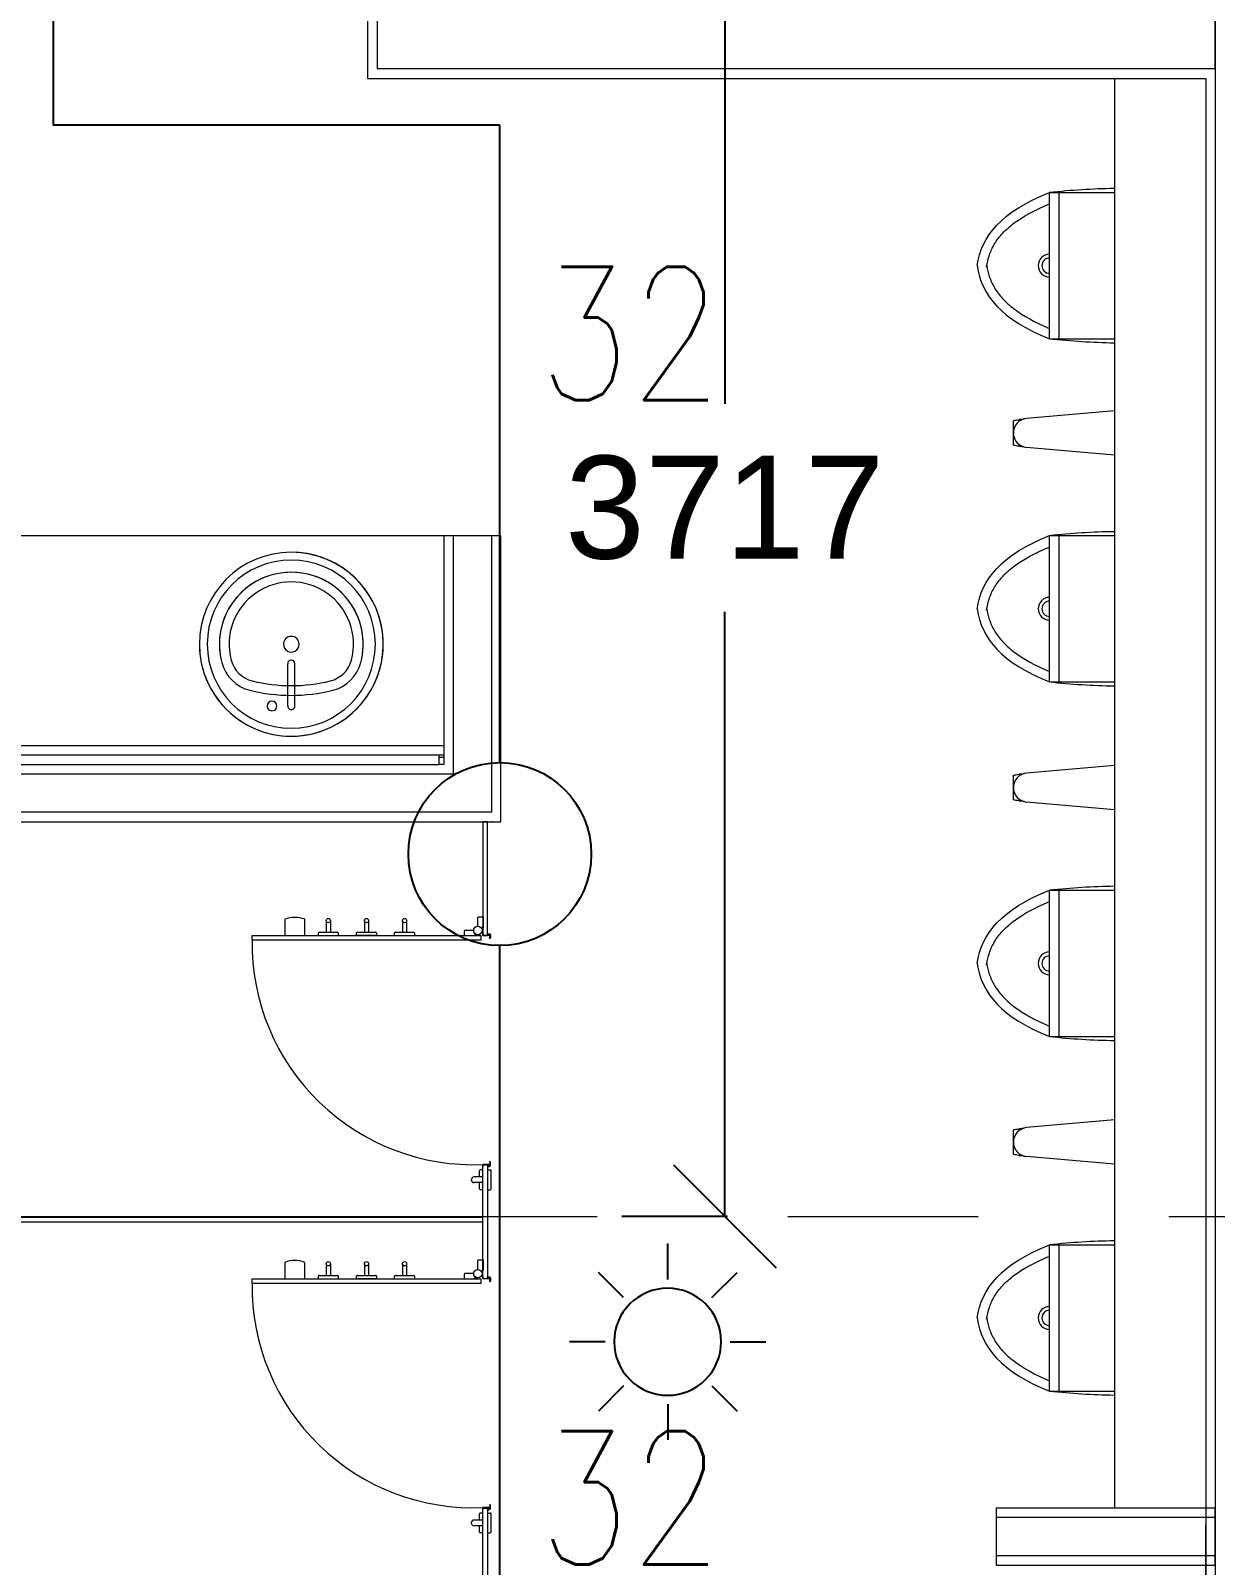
# Model space of a CAD drawing. Header units: millimetres. Extents: x -282761 to 137668, y -273845 to 94451.
# Drawn here: x 7862 to 10971, y -54540 to -50515 of the extents above; entities that cross this region are included whole.
import ezdxf

# ---------------------------------------------------------------- set-up
doc = ezdxf.new("R2010")
doc.units = ezdxf.units.MM
doc.linetypes.add('BLK_2 - 1ST__2ND_STOREY_PLAN-archi clean_11 SEPT 2024$0$IDA - Grid Line', pattern=[3500, 2000, -500, 500, -500])
doc.layers.get('Defpoints').update_dxf_attribs({"color": 8})
for name, color, linetype, lineweight in [('BLK_2 - 1ST__2ND_STOREY_PLAN-archi clean_11 SEPT 2024$0$0-1', 8, 'Continuous', 5), ('BLK_2 - 1ST__2ND_STOREY_PLAN-archi clean_11 SEPT 2024$0$1599_DB_A_BLK2_HQ_R21- LINKVIEW_BLK2_1ST STOREY Toilet JOH$0$A-_FLORPATT_H-1', 8, 'Continuous', 9), ('BLK_2 - 1ST__2ND_STOREY_PLAN-archi clean_11 SEPT 2024$0$1599_DB_A_BLK2_HQ_R21- LINKVIEW_BLK2_1ST STOREY Toilet JOH$0$A-_FURT----_E', 8, 'Continuous', 9), ('BLK_2 - 1ST__2ND_STOREY_PLAN-archi clean_11 SEPT 2024$0$1599_DB_A_BLK2_HQ_R21- LINKVIEW_BLK2_1ST STOREY Toilet JOH$0$A-_GENM----_M', 8, 'Continuous', 9), ('BLK_2 - 1ST__2ND_STOREY_PLAN-archi clean_11 SEPT 2024$0$1599_DB_A_BLK2_HQ_R21- LINKVIEW_BLK2_1ST STOREY Toilet JOH$0$M-_SANIFIXR_E', 8, 'Continuous', 9), ('BLK_2 - 1ST__2ND_STOREY_PLAN-archi clean_11 SEPT 2024$0$1599_DB_A_BLK2_HQ_R21- LINKVIEW_BLK2_1ST STOREY Toilet JOH$0$S-_COLN----_E', 8, 'Continuous', 9), ('BLK_2 - 1ST__2ND_STOREY_PLAN-archi clean_11 SEPT 2024$0$_CATCHMENT_DRAIN', 8, 'Continuous', 0), ('BLK_2 - 1ST__2ND_STOREY_PLAN-archi clean_11 SEPT 2024$0$A-_FLOR----_E', 8, 'Continuous', 9), ('BLK_2 - 1ST__2ND_STOREY_PLAN-archi clean_11 SEPT 2024$0$A-_WALLPRTN_E-1', 8, 'Continuous', 18), ('BLK_2 - 1ST__2ND_STOREY_PLAN-archi clean_11 SEPT 2024$0$S-_ANOTGRID_E-1', 8, 'BLK_2 - 1ST__2ND_STOREY_PLAN-archi clean_11 SEPT 2024$0$IDA - Grid Line', 9)]:
    doc.layers.add(name, color=color, linetype=linetype, lineweight=lineweight)
for name, color, linetype in [('M-_FIRESPRK_T-', 7, 'Continuous'), ('M-_SPRKPIEX_E-', 1, 'Continuous'), ('M-FIRE----_E-', 12, 'Continuous'), ('SITE DIM', 5, 'Continuous')]:
    doc.layers.add(name, color=color, linetype=linetype)
doc.styles.add('Simplex', font='SIMPLEX.shx', dxfattribs={"width": 0.8, "height": 2.5})
doc.styles.get("Standard").update_dxf_attribs({"font": 'arial.ttf'})
doc.dimstyles.new('DIM 150', dxfattribs={"dimscale": 1500, "dimtxt": 0.18, "dimasz": 0.18, "dimexe": 0.18, "dimexo": 0.0625, "dimgap": 0.09, "dimtad": 0, "dimtih": 1, "dimtoh": 1, "dimdec": 0, "dimzin": 0, "dimdsep": 46, "dimtxsty": 'Standard', "dimblk": 'OBLIQUE', "dimcen": 0.09, "dimadec": 0, "dimazin": 0, "dimtfac": 1, "dimtdec": 0, "dimtofl": 0, "dimtmove": 0, "dimatfit": 3, "dimfxl": 1, "dimtolj": 1, "dimtzin": 0, "dimarcsym": 0})
pattern_1 = [(270, (-86561.37, -130567.37), (300, 2e-14), []), (0, (-86561.37, -130567.37), (0, 300), [])]

# ---------------------------------------------------------------- blocks, each defined once
blk = doc.blocks.new('_Oblique')
at = {"color": 0, "linetype": 'ByBlock', "lineweight": -2}
blk.add_line((-0.5, -0.5), (0.5, 0.5), dxfattribs=at)
blk = doc.blocks.new('*D46')
at = {"layer": 'Defpoints', "color": 0, "transparency": 16777216}
for p in [(9683.4, -49908), (9905.8, -49908), (9784.5, -53624.7)]:
    blk.add_point(p, dxfattribs=at)
at = {"layer": 'SITE DIM', "color": 0, "lineweight": -2, "transparency": 16777216}
for p, q in [((9812.1, -49908), (9413.4, -49908)), ((9683.4, -49908), (9683.4, -51493.4)), ((9683.4, -53624.7), (9683.4, -52039.3)), ((9690.8, -53624.7), (9413.4, -53624.7))]:
    blk.add_line(p, q, dxfattribs=at)
at = {"layer": 'SITE DIM', "color": 0, "lineweight": -2, "transparency": 16777216, "xscale": 270, "yscale": 270, "zscale": 270}
for p, rotation in [((9683.4, -49908), 90), ((9683.4, -53624.7), 270)]:
    blk.add_blockref('_Oblique', p, dxfattribs=dict(at, rotation=rotation))
at = {"layer": 'SITE DIM', "color": 0, "transparency": 16777216, "insert": (9683.4, -51766.3), "char_height": 270, "attachment_point": 5}
blk.add_mtext('\\A1;3717', dxfattribs=at)
blk = doc.blocks.new('fire0101')
at = {"color": 0, "linetype": 'Continuous'}
blk.add_circle((0, 0), 100, dxfattribs=at)
blk = doc.blocks.new('*U15')
at = {"layer": 'M-FIRE----_E-'}
blk.add_line((-33.1, -33.1), (33.1, 33.1), dxfattribs=at)
blk = doc.blocks.new('*U14')
at = {"layer": 'M-FIRE----_E-', "color": 0, "linetype": 'ByBlock', "lineweight": -2, "transparency": 16777216}
for p, rotation in [((31604, 13668.6), 45), ((31455.1, 13606.9), 90), ((31393.4, 13458), 135), ((31814.6, 13458), 315.0000000000001), ((31455.1, 13309.1), 180), ((31752.9, 13309.1), 270), ((31604, 13247.4), 225.0000000000001)]:
    blk.add_blockref('*U15', p, dxfattribs=dict(at, rotation=rotation))
blk.add_blockref('*U15', (31752.9, 13606.9), dxfattribs=at)
blk = doc.blocks.new('Strobe Light')
at = {"layer": 'M-FIRE----_E-'}
blk.add_circle((0, 0), 140.4, dxfattribs=at)
blk.add_blockref('*U14', (-31604, -13458), dxfattribs=at)
blk = doc.blocks.new('BLK_2 - 1ST__2ND_STOREY_PLAN-archi clean_11 SEPT 2024$0$1599_DB_A_BLK2_HQ_R21_rvt-1-BLK 2 1ST STOREY PLAN')
at = {"layer": 'BLK_2 - 1ST__2ND_STOREY_PLAN-archi clean_11 SEPT 2024$0$A-_FLOR----_E'}
for p, q in [((-120336.4, -93342.4), (-120336.4, -91942.4)), ((-120336.4, -92142.4), (-120336.4, -99627.4))]:
    blk.add_line(p, q, dxfattribs=at)
at = {"layer": 'BLK_2 - 1ST__2ND_STOREY_PLAN-archi clean_11 SEPT 2024$0$A-_WALLPRTN_E-1'}
for p, q in [((-120336.4, -93342.4), (-120336.4, -97117.4)), ((-120361.4, -99652.4), (-120361.4, -97162.4))]:
    blk.add_line(p, q, dxfattribs=at)
blk = doc.blocks.new('BLK_2 - 1ST__2ND_STOREY_PLAN-archi clean_11 SEPT 2024$0$1599_DB_A_BLK2_HQ_R21- LINKVIEW_BLK2_1ST STOREY Toilet JOH$0$Sink_Vanity_Round - Basin-V9-LINKVIEW_BLK2_1ST STOREY')
at = {"layer": 'BLK_2 - 1ST__2ND_STOREY_PLAN-archi clean_11 SEPT 2024$0$1599_DB_A_BLK2_HQ_R21- LINKVIEW_BLK2_1ST STOREY Toilet JOH$0$M-_SANIFIXR_E'}
for p, q in [((87.1, 247.1), (87.1, 136.3)), ((106.2, 247.1), (106.2, 136.3))]:
    blk.add_line(p, q, dxfattribs=at)
for centre, radius, start, end in [((96.7, 85.2), 241.3, 360, 180), ((96.7, 85.2), 241.3, 90, 115.021), ((96.7, 85.2), 241.3, 270, 90), ((96.7, 85.2), 241.3, 115.7143, 270), ((96.7, 85.2), 220.6, 90, 270), ((96.7, 85.2), 220.6, 270, 90), ((96.7, 247.1), 9.52, 360, 180), ((147.5, 247.1), 12.7, 360, 180), ((147.5, 247.1), 12.7, 180, 0), ((12.4, 107.4), 101.6, 103.8965, 165.2115), ((12.4, 107.4), 101.6, 103.8965, 165.2115), ((96.7, -233), 452.3, 76.1035, 103.8965), ((96.7, -233), 452.3, 90, 103.8965), ((96.7, -233), 452.3, 76.1035, 90), ((180.9, 107.4), 101.6, 14.7885, 76.1035), ((180.9, 107.4), 101.6, 14.7885, 76.1035), ((12.4, 107.4), 76.2, 103.8965, 165.2115), ((96.7, -233), 426.9, 76.1035, 103.8965), ((180.9, 107.4), 76.2, 14.7885, 76.1035), ((96.7, 85.2), 188.7, 165.2115, 14.7885), ((96.7, 85.2), 188.7, 165.2115, 270), ((96.7, 85.2), 163.3, 165.2115, 14.7885), ((96.7, 136.3), 9.52, 180, 360), ((96.7, 85.2), 188.7, 270, 14.7885), ((96.7, 85.2), 241.3, 180, 360), ((96.7, 85.2), 20.6, 360, 180), ((96.7, 85.2), 20.6, 180, 360)]:
    blk.add_arc(centre, radius, start, end, dxfattribs=at)
blk = doc.blocks.new('BLK_2 - 1ST__2ND_STOREY_PLAN-archi clean_11 SEPT 2024$0$1599_DB_A_BLK2_HQ_R21- LINKVIEW_BLK2_1ST STOREY Toilet JOH$0$IDA - Vanity - Array - 2 Sink_1850L-3869727-LINKVIEW_BLK2_1ST STOREY')
at = {"layer": 'BLK_2 - 1ST__2ND_STOREY_PLAN-archi clean_11 SEPT 2024$0$1599_DB_A_BLK2_HQ_R21- LINKVIEW_BLK2_1ST STOREY Toilet JOH$0$M-_SANIFIXR_E'}
for p, q in [((-1327.5, -19.1), (-1315, -19.1)), ((-1327.5, -19.1), (-1315, -19.1)), ((510, -19.1), (522.5, -19.1)), ((510, -19.1), (522.5, -19.1)), ((-1327.5, -600), (522.5, -600)), ((-1327.5, -600), (522.5, -600))]:
    blk.add_line(p, q, dxfattribs=at)
blk = doc.blocks.new('BLK_2 - 1ST__2ND_STOREY_PLAN-archi clean_11 SEPT 2024$0$1599_DB_A_BLK2_HQ_R21- LINKVIEW_BLK2_1ST STOREY Toilet JOH$0$IDA - Mirror - MR - 1575mm-3869713-LINKVIEW_BLK2_1ST STOREY')
at = {"layer": 'BLK_2 - 1ST__2ND_STOREY_PLAN-archi clean_11 SEPT 2024$0$1599_DB_A_BLK2_HQ_R21- LINKVIEW_BLK2_1ST STOREY Toilet JOH$0$A-_FURT----_E'}
for p, q in [((912.5, 0), (-912.5, 0)), ((-912.5, -12.5), (-912.5, 0)), ((912.5, 0), (912.5, -12.5)), ((-925, -25), (925, -25)), ((-925, -50), (-925, -25)), ((-912.5, -25), (-912.5, -12.5)), ((-912.5, -25), (912.5, -25)), ((912.5, -12.5), (912.5, -25)), ((925, -25), (925, -50)), ((925, -50), (-925, -50))]:
    blk.add_line(p, q, dxfattribs=at)
blk = doc.blocks.new('BLK_2 - 1ST__2ND_STOREY_PLAN-archi clean_11 SEPT 2024$0$3 hook door')
for p, q in [((25045.5, -17739.3), (25045.5, -17782.3)), ((25097.5, -17782.3), (25097.5, -17739.3)), ((25154.1, -17742.8), (25154.1, -17773.3)), ((25165.1, -17742.8), (25165.1, -17773.3)), ((25254.1, -17742.8), (25254.1, -17773.3)), ((25265.1, -17742.8), (25265.1, -17773.3)), ((25354.1, -17742.8), (25354.1, -17773.3)), ((25365.1, -17742.8), (25365.1, -17773.3)), ((25059.1, -17782.3), (25111.1, -17782.3)), ((25133.6, -17782.3), (25133.6, -17775.3)), ((25135.6, -17773.3), (25183.6, -17773.3)), ((25185.6, -17775.3), (25185.6, -17782.3)), ((25233.6, -17782.3), (25233.6, -17775.3)), ((25285.6, -17782.3), (25233.6, -17782.3)), ((25235.6, -17773.3), (25283.6, -17773.3)), ((25285.6, -17775.3), (25285.6, -17782.3)), ((25333.6, -17782.3), (25333.6, -17775.3)), ((25335.6, -17773.3), (25383.6, -17773.3)), ((25385.6, -17775.3), (25385.6, -17782.3)), ((25565.5, -18415.1), (25542, -18415.1)), ((25565.5, -18430.1), (25542, -18430.1)), ((25556.5, -18415.1), (25556.5, -18398.6)), ((25556.5, -18446.6), (25556.5, -18430.1)), ((25565.5, -18396.6), (25558.5, -18396.6)), ((25577.5, -18396.6), (25584.5, -18396.6)), ((25586.5, -18446.6), (25586.5, -18398.6)), ((25565.5, -18448.6), (25558.5, -18448.6)), ((25577.5, -18448.6), (25584.5, -18448.6))]:
    blk.add_line(p, q)
for points in [[(25552, -17757.8), (25552, -17734.8, -0.414214), (25554, -17732.8), (25565.5, -17732.8), (25565.5, -17760.3), (25563.1, -17760.3), (25563.1, -17768.8)], [(25541, -17768.8), (25518, -17768.8, 0.414214), (25516, -17770.8), (25516, -17782.3), (25543.5, -17782.3), (25543.5, -17779.9), (25552, -17779.9)]]:
    blk.add_lwpolyline(points, format="xyb")
blk.add_lwpolyline([(25559.6, -17794.3), (24959.6, -17794.3), (24959.6, -17782.3), (25559.6, -17782.3)], close=True)
for points in [[(25584.8, -17788.3, -0.291473), (25583.6, -17790.1, -1), (25583.1, -17789, 0.291473), (25583.6, -17788.3), (25583.6, -17780.5, 0.350085), (25581.8, -17779.3, 1), (25581.8, -17781.8), (25581.8, -17782.3), (25565.3, -17782.3, -0.414214), (25564.8, -17781.8), (25564.8, -17778.2, -0.327538), (25565.5, -17777.3), (25565.5, -17781.1), (25577.5, -17781.1), (25577.5, -17778.3, -0.414214), (25578.5, -17777.3), (25581.8, -17777.3, -0.414214), (25584.8, -17780.3)], [(25584.8, -18376.4, 0.291473), (25583.6, -18374.6, 1), (25583.1, -18375.7, -0.291473), (25583.6, -18376.4), (25583.6, -18384.2, -0.350085), (25581.8, -18385.4, -1), (25581.8, -18382.9), (25581.8, -18382.4), (25565.3, -18382.4, 0.414214), (25564.8, -18382.9), (25564.8, -18386.5, 0.327538), (25565.5, -18387.4), (25565.5, -18383.6), (25577.5, -18383.6), (25577.5, -18386.4, 0.414214), (25578.5, -18387.4), (25581.8, -18387.4, 0.414214), (25584.8, -18384.4)]]:
    blk.add_lwpolyline(points, format="xyb", close=True)
for centre, radius in [((25159.6, -17742.8), 5.5), ((25259.6, -17742.8), 5.5), ((25359.6, -17742.8), 5.5), ((25552, -17768.8), 11)]:
    blk.add_circle(centre, radius)
for centre, radius, start, end in [((25071.5, -17804.4), 70.1, 68.2289, 111.7711), ((25135.6, -17775.3), 2, 90, 180), ((25183.6, -17775.3), 2, 0, 90), ((25235.6, -17775.3), 2, 90, 180), ((25283.6, -17775.3), 2, 0, 90), ((25335.6, -17775.3), 2, 90, 180), ((25383.6, -17775.3), 2, 0, 90), ((25542, -18422.6), 7.5, 90, 270), ((25558.5, -18398.6), 2, 90, 180), ((25584.5, -18398.6), 2, 0, 90), ((25558.5, -18446.6), 2, 180, 270), ((25584.5, -18446.6), 2, 270, 0)]:
    blk.add_arc(centre, radius, start, end)
at = {"ltscale": 10}
blk.add_arc((25540.3, -17802.2), 580.8, 179.2194, 272.5231, dxfattribs=at)
blk = doc.blocks.new('BLK_2 - 1ST__2ND_STOREY_PLAN-archi clean_11 SEPT 2024$0$1599_DB_A_BLK2_HQ_R21- LINKVIEW_BLK2_1ST STOREY Toilet JOH$0$IDA - Urinal - Wall Hung - IDA - Urinal - Wall Hung-3223915-LINKVIEW_BLK2_1ST STOREY')
at = {"layer": 'BLK_2 - 1ST__2ND_STOREY_PLAN-archi clean_11 SEPT 2024$0$1599_DB_A_BLK2_HQ_R21- LINKVIEW_BLK2_1ST STOREY Toilet JOH$0$M-_SANIFIXR_E'}
for p, q in [((-191.8, 205), (-191.8, 35)), ((-191.8, 205), (191.8, 205)), ((191.8, 205), (191.8, 35)), ((-191.8, 180), (191.8, 180))]:
    blk.add_line(p, q, dxfattribs=at)
for centre, radius, start, end in [((1675.1, 4.4), 1877.6, 173.8664, 179.0651), ((0, 205), 30, 0, 180), ((0, 205), 20, 0, 180), ((-1675.1, 4.4), 1877.6, 0.9349, 6.1336)]:
    blk.add_arc(centre, radius, start, end, dxfattribs=at)
for points in [[(0, 395), (-77, 384.5), (-141.9, 331.1), (-191.8, 205)], [(0, 395), (77, 384.5), (141.9, 331.1), (191.8, 205)]]:
    blk.add_open_spline(points, degree=3, dxfattribs=at)
for points, knots in [([(0, 369.7), (-9.7, 368.4), (-29.5, 363.8), (-57.9, 350.9), (-86.3, 329.8), (-122.9, 289.5), (-148.7, 243.7), (-164.7, 205)], [0.0054531, 0.0054531, 0.0054531, 0.0054531, 0.0545115, 0.109023, 0.1635345, 0.218046, 0.327069, 0.327069, 0.327069, 0.327069]), ([(-3.4, 370.2), (7.4, 368.8), (28.1, 364.1), (57.2, 350.6), (85.1, 329.4), (121.1, 289.2), (146.3, 243.5), (161.9, 205)], [0, 0, 0, 0, 0.0545115, 0.109023, 0.1635345, 0.218046, 0.327069, 0.327069, 0.327069, 0.327069])]:
    blk.add_open_spline(points, degree=3, knots=knots, dxfattribs=at)
blk = doc.blocks.new('BLK_2 - 1ST__2ND_STOREY_PLAN-archi clean_11 SEPT 2024$0$1599_DB_A_BLK2_HQ_R21- LINKVIEW_BLK2_1ST STOREY Toilet JOH$0$Urinal Screen - Urinal Screen _1_-2979494-LINKVIEW_BLK2_1ST STOREY')
at = {"layer": 'BLK_2 - 1ST__2ND_STOREY_PLAN-archi clean_11 SEPT 2024$0$1599_DB_A_BLK2_HQ_R21- LINKVIEW_BLK2_1ST STOREY Toilet JOH$0$M-_SANIFIXR_E'}
for p, q in [((-34.9, 284.8), (-36.2, 270.4)), ((-32, 300), (32, 300)), ((36.2, 270.4), (34.9, 284.8)), ((-58.2, 35), (-38, 265.2)), ((58.2, 35), (38, 265.2))]:
    blk.add_line(p, q, dxfattribs=at)
blk.add_arc((0, 261.8), 38.2, 5, 175, dxfattribs=at)
for points, knots in [([(-34.1, 276.9), (-34.1, 277), (-34.4, 278.1), (-35, 281.1), (-35, 283.8), (-34.8, 285.5)], [-0.193382, -0.193382, -0.193382, -0.193382, -0.1875, -0.125, 0, 0, 0, 0]), ([(34.8, 285.5), (35, 283.8), (35, 281.1), (34.4, 278.1), (34.1, 277), (34.1, 276.9)], [-1, -1, -1, -1, -0.875, -0.8125, -0.806618, -0.806618, -0.806618, -0.806618])]:
    blk.add_open_spline(points, degree=3, knots=knots, dxfattribs=at)
for points in [[(-34.8, 285.5), (-34.5, 288.2), (-33.7, 293), (-32.7, 297.9), (-32.2, 299.6), (-32, 300)], [(32, 300), (32.2, 299.6), (32.7, 297.9), (33.7, 293), (34.5, 288.2), (34.8, 285.5)]]:
    blk.add_open_spline(points, degree=3, dxfattribs=at)
blk = doc.blocks.new('BLK_2 - 1ST__2ND_STOREY_PLAN-archi clean_11 SEPT 2024$0$1599_DB_A_BLK2_HQ_R21- LINKVIEW_BLK2_1ST STOREY Toilet JOH$0$IDA_SaniSystem_Top - 250D x 50THK_1200HT-3869913-LINKVIEW_BLK2_1ST STOREY')
at = {"layer": 'BLK_2 - 1ST__2ND_STOREY_PLAN-archi clean_11 SEPT 2024$0$1599_DB_A_BLK2_HQ_R21- LINKVIEW_BLK2_1ST STOREY Toilet JOH$0$A-_GENM----_M'}
blk.add_line((-1830.3, 0), (1919.7, 0), dxfattribs=at)
blk = doc.blocks.new('BLK_2 - 1ST__2ND_STOREY_PLAN-archi clean_11 SEPT 2024')
at = {"layer": 'BLK_2 - 1ST__2ND_STOREY_PLAN-archi clean_11 SEPT 2024$0$1599_DB_A_BLK2_HQ_R21- LINKVIEW_BLK2_1ST STOREY Toilet JOH$0$A-_FLORPATT_H-1'}
h = blk.add_hatch(dxfattribs=at)
h.set_pattern_fill('FP_5', color=256, style=0, pattern_type=2)
h.set_pattern_definition(pattern_1)
h.paths.add_polyline_path([(-122232.9, -95317.4), (-122252.9, -95317.4), (-122249.4, -95337.4), (-122249.4, -95320.4), (-122236.4, -95320.4), (-122234.4, -95343.2), (-122234.4, -95335.4), (-122233.1, -95320.4)], flags=0)
h = blk.add_hatch(dxfattribs=at)
h.set_pattern_fill('FP_5', color=256, style=0, pattern_type=2)
h.set_pattern_definition(pattern_1)
h.paths.add_polyline_path([(-122249.4, -96350.9), (-122252.7, -96352.4), (-122252.9, -96351.2), (-122252.9, -96350.9), (-122251.4, -96350.9)], flags=0)
h = blk.add_hatch(dxfattribs=at)
h.set_pattern_fill('FP_5', color=256, style=0, pattern_type=2)
h.set_pattern_definition(pattern_1)
h.paths.add_polyline_path([(-122252.9, -96367.4), (-122251.4, -96370.7), (-122252.4, -96373.4), (-122252.9, -96370.9), (-122252.9, -96369.4)], flags=0)
at = {"layer": 'BLK_2 - 1ST__2ND_STOREY_PLAN-archi clean_11 SEPT 2024$0$1599_DB_A_BLK2_HQ_R21- LINKVIEW_BLK2_1ST STOREY Toilet JOH$0$S-_COLN----_E'}
h = blk.add_hatch(dxfattribs=at)
h.set_pattern_fill('FP_2', color=256, style=0, pattern_type=2)
h.set_pattern_definition([(0, (-131307.08, -42727.71), (1016, 254), [83.82, -678.18, 83.82, -678.18, -4064]), (0, (-131307.08, -42727.71), (1016, 254), [-1524, 83.82, -1440.18, 83.82, -678.18, -1778]), (0, (-131307.08, -42727.71), (1016, 254), [-3810, 83.82, -424.18, 83.82, -1186.18]), (120, (-130926.08, -42600.71), (-727.9705, 752.8818), [83.82, -678.18, 83.82, -678.18, -4064]), (120, (-130926.08, -42600.71), (-727.9705, 752.8818), [-1524, 83.82, -1440.18, 83.82, -678.18, -1778]), (120, (-130926.08, -42600.71), (-727.9705, 752.8818), [-3810, 83.82, -424.18, 83.82, -1186.18]), (240, (-130799.08, -42092.71), (-288.0295, -1006.8818), [83.82, -678.18, 83.82, -678.18, -4064]), (240, (-130799.08, -42092.71), (-288.0295, -1006.8818), [-1524, 83.82, -1440.18, 83.82, -678.18, -1778]), (240, (-130799.08, -42092.71), (-288.0295, -1006.8818), [-3810, 83.82, -424.18, 83.82, -1186.18])])
h.paths.add_polyline_path([(-124211.4, -95292.4), (-122236.4, -95292.4), (-122236.4, -95192.4), (-124236.4, -95192.4), (-124236.4, -95292.4)], flags=0)
for p, q in [((-122536.4, -91942.4), (-122536.4, -93342.4)), ((-122561.4, -92042.4), (-122561.4, -93367.4)), ((-122561.4, -93367.4), (-120361.4, -93367.4)), ((-120336.4, -93342.4), (-122536.4, -93342.4)), ((-120361.4, -93367.4), (-120361.4, -99502.4)), ((-120336.4, -93342.4), (-120336.4, -97117.4)), ((-122361.4, -94567.4), (-122361.4, -95117.4)), ((-122211.4, -94567.4), (-122361.4, -94567.4)), ((-122336.4, -94567.4), (-122336.4, -95192.4)), ((-122236.4, -94567.4), (-122236.4, -95292.4)), ((-122211.4, -95317.4), (-122211.4, -94567.4)), ((-122361.4, -95142.4), (-122361.4, -95167.4)), ((-122361.4, -95167.4), (-122373.9, -95167.4)), ((-122336.4, -95192.4), (-124236.4, -95192.4)), ((-122236.4, -95292.4), (-124236.4, -95292.4)), ((-124211.4, -95317.4), (-122211.4, -95317.4)), ((-122251.4, -95317.4), (-122252.9, -95317.4)), ((-122232.9, -95317.4), (-122234.4, -95317.4)), ((-120911.4, -97117.4), (-120911.4, -97267.4)), ((-120336.4, -97117.4), (-120911.4, -97117.4)), ((-120336.4, -97267.4), (-120336.4, -97117.4)), ((-120336.4, -97142.4), (-120911.4, -97142.4)), ((-120336.4, -97242.4), (-120911.4, -97242.4)), ((-120911.4, -97267.4), (-120336.4, -97267.4)), ((-120336.4, -97267.4), (-120336.4, -99227.4))]:
    blk.add_line(p, q, dxfattribs=at)
for points in [[(-122258.4, -95615.9), (-122246.4, -95615.9), (-122246.4, -95317.4), (-122258.4, -95317.4), (-122258.4, -95615.9)], [(-122258.4, -96515.9), (-122258.4, -96215.9), (-122246.4, -96215.9), (-122246.4, -96515.9), (-122258.4, -96515.9)], [(-124211.4, -96354.9), (-124211.4, -96366.9), (-122258.4, -96366.9), (-122258.4, -96354.9), (-124211.4, -96354.9)], [(-122258.4, -97115.9), (-122246.4, -97115.9), (-122246.4, -97417.4), (-122258.4, -97417.4), (-122258.4, -97115.9)]]:
    blk.add_lwpolyline(points, dxfattribs=at)
at = {"layer": 'BLK_2 - 1ST__2ND_STOREY_PLAN-archi clean_11 SEPT 2024$0$S-_ANOTGRID_E-1'}
blk.add_line((-141458.5, -96352.4), (-97513.5, -96352.4), dxfattribs=at)
at = {"layer": 'BLK_2 - 1ST__2ND_STOREY_PLAN-archi clean_11 SEPT 2024$0$0-1'}
blk.add_blockref('BLK_2 - 1ST__2ND_STOREY_PLAN-archi clean_11 SEPT 2024$0$1599_DB_A_BLK2_HQ_R21_rvt-1-BLK 2 1ST STOREY PLAN', (0, 0), dxfattribs=at)
at = {"layer": 'BLK_2 - 1ST__2ND_STOREY_PLAN-archi clean_11 SEPT 2024$0$1599_DB_A_BLK2_HQ_R21- LINKVIEW_BLK2_1ST STOREY Toilet JOH$0$S-_COLN----_E'}
for name, p, rotation in [('BLK_2 - 1ST__2ND_STOREY_PLAN-archi clean_11 SEPT 2024$0$1599_DB_A_BLK2_HQ_R21- LINKVIEW_BLK2_1ST STOREY Toilet JOH$0$IDA_SaniSystem_Top - 250D x 50THK_1200HT-3869913-LINKVIEW_BLK2_1ST STOREY', (-120601.4, -95197.7), 270), ('BLK_2 - 1ST__2ND_STOREY_PLAN-archi clean_11 SEPT 2024$0$1599_DB_A_BLK2_HQ_R21- LINKVIEW_BLK2_1ST STOREY Toilet JOH$0$IDA - Urinal - Wall Hung - IDA - Urinal - Wall Hung-3223915-LINKVIEW_BLK2_1ST STOREY', (-120566.4, -93858.6), 90), ('BLK_2 - 1ST__2ND_STOREY_PLAN-archi clean_11 SEPT 2024$0$1599_DB_A_BLK2_HQ_R21- LINKVIEW_BLK2_1ST STOREY Toilet JOH$0$Urinal Screen - Urinal Screen _1_-2979494-LINKVIEW_BLK2_1ST STOREY', (-120566.4, -94297.4), 90), ('BLK_2 - 1ST__2ND_STOREY_PLAN-archi clean_11 SEPT 2024$0$1599_DB_A_BLK2_HQ_R21- LINKVIEW_BLK2_1ST STOREY Toilet JOH$0$IDA - Vanity - Array - 2 Sink_1850L-3869727-LINKVIEW_BLK2_1ST STOREY', (-123688.8, -95167.4), 180), ('BLK_2 - 1ST__2ND_STOREY_PLAN-archi clean_11 SEPT 2024$0$1599_DB_A_BLK2_HQ_R21- LINKVIEW_BLK2_1ST STOREY Toilet JOH$0$IDA - Urinal - Wall Hung - IDA - Urinal - Wall Hung-3223915-LINKVIEW_BLK2_1ST STOREY', (-120566.4, -94758.6), 90), ('BLK_2 - 1ST__2ND_STOREY_PLAN-archi clean_11 SEPT 2024$0$1599_DB_A_BLK2_HQ_R21- LINKVIEW_BLK2_1ST STOREY Toilet JOH$0$Sink_Vanity_Round - Basin-V9-LINKVIEW_BLK2_1ST STOREY', (-122664.7, -94766.3), 180), ('BLK_2 - 1ST__2ND_STOREY_PLAN-archi clean_11 SEPT 2024$0$1599_DB_A_BLK2_HQ_R21- LINKVIEW_BLK2_1ST STOREY Toilet JOH$0$IDA - Mirror - MR - 1575mm-3869713-LINKVIEW_BLK2_1ST STOREY', (-123286.4, -95167.4), 180), ('BLK_2 - 1ST__2ND_STOREY_PLAN-archi clean_11 SEPT 2024$0$1599_DB_A_BLK2_HQ_R21- LINKVIEW_BLK2_1ST STOREY Toilet JOH$0$Urinal Screen - Urinal Screen _1_-2979494-LINKVIEW_BLK2_1ST STOREY', (-120566.4, -95227.4), 90), ('BLK_2 - 1ST__2ND_STOREY_PLAN-archi clean_11 SEPT 2024$0$1599_DB_A_BLK2_HQ_R21- LINKVIEW_BLK2_1ST STOREY Toilet JOH$0$IDA - Urinal - Wall Hung - IDA - Urinal - Wall Hung-3223915-LINKVIEW_BLK2_1ST STOREY', (-120566.4, -95688.6), 90), ('BLK_2 - 1ST__2ND_STOREY_PLAN-archi clean_11 SEPT 2024$0$1599_DB_A_BLK2_HQ_R21- LINKVIEW_BLK2_1ST STOREY Toilet JOH$0$Urinal Screen - Urinal Screen _1_-2979494-LINKVIEW_BLK2_1ST STOREY', (-120566.4, -96157.4), 90), ('BLK_2 - 1ST__2ND_STOREY_PLAN-archi clean_11 SEPT 2024$0$1599_DB_A_BLK2_HQ_R21- LINKVIEW_BLK2_1ST STOREY Toilet JOH$0$IDA - Urinal - Wall Hung - IDA - Urinal - Wall Hung-3223915-LINKVIEW_BLK2_1ST STOREY', (-120566.4, -96618.6), 90)]:
    blk.add_blockref(name, p, dxfattribs=dict(at, rotation=rotation))
for p in [(-147823.8, -77833.6), (-147823.8, -78733.6)]:
    blk.add_blockref('BLK_2 - 1ST__2ND_STOREY_PLAN-archi clean_11 SEPT 2024$0$3 hook door', p, dxfattribs=at)

msp = doc.modelspace()

# ---------------------------------------------------------------- linework, layer by layer
at = {"layer": 'M-_SPRKPIEX_E-'}
for p, q in [((7920.7, -50229.7), (7920.7, -50762.6)), ((9092.9, -50762.6), (7920.7, -50762.6)), ((9092.9, -52434.3), (9092.9, -50762.6)), ((9092.9, -55434.3), (9092.9, -52914.3))]:
    msp.add_line(p, q, dxfattribs=at)

# ---------------------------------------------------------------- block references
at = {"layer": 'BLK_2 - 1ST__2ND_STOREY_PLAN-archi clean_11 SEPT 2024$0$_CATCHMENT_DRAIN'}
msp.add_blockref('BLK_2 - 1ST__2ND_STOREY_PLAN-archi clean_11 SEPT 2024', (131307.1, 42727.7), dxfattribs=at)
at = {"layer": 'M-_SPRKPIEX_E-', "xscale": 2.4, "yscale": 2.4, "zscale": 2.4, "rotation": 258.865011862231}
msp.add_blockref('fire0101', (9092.9, -52674.3), dxfattribs=at)
at = {"layer": 'M-FIRE----_E-', "xscale": -1}
msp.add_blockref('Strobe Light', (9533.5, -53953.4), dxfattribs=at)

# ---------------------------------------------------------------- texts
at = {"layer": 'M-_FIRESPRK_T-', "style": 'Simplex', "width": 0.8}
for p in [(9195.2, -51483.7), (9195.2, -54537.9)]:
    msp.add_text('32', height=350, dxfattribs=at).set_placement(p)

# ---------------------------------------------------------------- dimensions: what is measured, and where the dimension line sits
at = {"layer": 'SITE DIM'}
dim = msp.add_linear_dim(base=(9683.4, -49908), p1=(9784.5, -53624.7), p2=(9905.8, -49908), angle=90, dimstyle='DIM 150', dxfattribs=at)
dim.commit()
dim.dimension.update_dxf_attribs({"geometry": '*D46', "text_midpoint": (9683.4, -51766.3)})

doc.saveas('drawing.dxf')
